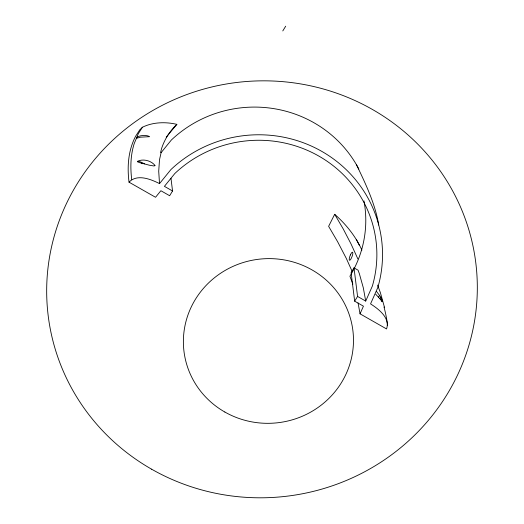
<?xml version="1.0" encoding="UTF-8"?>
<svg xmlns="http://www.w3.org/2000/svg" width="524" height="524" viewBox="0 0 524 524"><rect width="100%" height="100%" fill="white"/><g stroke="black" fill="none" stroke-linecap="round" stroke-linejoin="round"><path stroke-width="0.79" d="M382.324 301.162L382.029 301.759C382.389 297.959 378.636 294.488 376.579 291.508M358.829 169.042A117.985 114.121 -7.1 0 0 171.355 140.019L161.104 152.654L159.499 159.768L158.713 171.23L159.519 183.61C150.637 179.149 137.137 173.686 129.028 182.169L155.549 197.279L160.868 190.723L169.645 195.721L172.553 190.985L170.968 178.291M159.519 183.61L170.876 169.612A124.804 120.717 -7.1 0 1 321.723 151.338A124.804 120.717 -7.1 0 1 377.804 287.552L370.553 303.894C378.682 309.088 390.38 317.963 386.561 328.948L360.04 313.83L358.069 302.892M136.384 138.343C137.026 135.552 146.157 134.334 149.648 136.672L140.399 137.19L136.384 138.343L134.183 143.668A1466.853 294.514 31.5 0 0 131.727 179.562M136.771 137.406L138.316 133.666L142.469 127.214C152.975 122.053 165.597 121.725 176.863 124.352L166.213 137.19M360.04 313.83L363.44 306.18L354.663 301.176L351.106 272.604L354.008 267.869L358.062 270.181L359.333 273.613L363.309 287.787L365.706 301.077L357.571 296.44L354.008 267.869M365.706 301.077L372.354 286.097A119.131 115.234 -7.1 0 0 318.821 156.073A119.131 115.234 -7.1 0 0 174.826 173.516L164.418 186.347L172.553 190.985M282.783 30.936L285.685 26.2M354.663 301.176L357.571 296.44M378.328 297.409L379.559 295.405M380.732 297.226L379.887 298.615L382.212 301.346M381.099 299.721L381.524 299.027M361.901 250.125C355.698 236.324 346.004 224.259 334.679 214.303L328.627 226.329L337.639 241.754L346.338 258.476L352.174 271.484M176.863 124.352C169.894 130.895 164.7 139.168 161.68 148.227L160.593 152.405L161.104 152.654M142.469 127.214L139.744 129.841L135.631 136.24A1467.803 294.704 31.5 0 0 129.028 182.169M375.701 294.219L382.284 301.346M334.679 214.303L343.286 229.047L351.067 244.02L357.885 258.961M356.497 164.805C365.772 184.022 375.184 203.823 378.741 225.032M356.294 239.337L359.516 245.671M377.594 285.102L380.352 292.569L384.498 307.346M352.868 284.191L349.921 276.214A112.313 108.638 -7.1 0 0 363.964 200.908M383.994 306.959A1466.853 294.514 31.5 0 1 387.622 325.417M137.465 161.851A8.508 1.71 31.5 0 1 144.506 163.874M141.487 163.54A4.539 0.91 31.5 0 1 142.148 163.711M350.425 254.906L350.006 255.941A4.389 1.087 -69.4 0 0 349.233 259.596L349.541 260.284A4.199 1.041 -69.4 0 0 351.165 258.529L352.043 256.544A4.389 1.087 -69.4 0 0 352.822 252.896L352.514 252.201A4.199 1.041 -69.4 0 0 350.884 253.963L350.425 254.906M154.98 165.44L154.108 166.003L149.347 165.204L139.161 162.538L137.583 161.667L137.819 161.163C143.34 158.595 151.279 160.698 154.98 165.44M224.842 412.028A85.091 82.307 -7.1 0 0 353.477 341.491A85.091 82.307 -7.1 0 0 226.977 269.395A85.091 82.307 -7.1 0 0 224.842 412.028M151.646 469.209A215.429 208.375 -7.1 0 0 477.299 290.637A215.429 208.375 -7.1 0 0 157.049 108.108A215.429 208.375 -7.1 0 0 151.646 469.209"/></g></svg>
